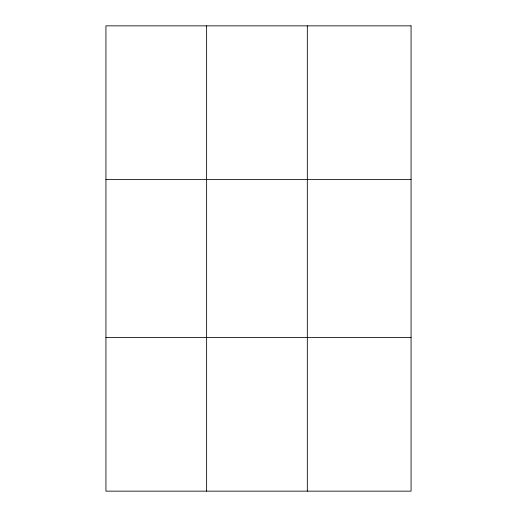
<?xml version="1.0" encoding="UTF-8"?>
<svg xmlns="http://www.w3.org/2000/svg" width="517" height="517" viewBox="0 0 517 517"><rect width="100%" height="100%" fill="white"/><g stroke="black" fill="none" stroke-linecap="round" stroke-linejoin="round"><path stroke-width="0.78" d="M206.626 491.15L206.626 25.85M307.324 491.15L307.324 25.85M105.933 179.399L411.067 179.399M105.933 337.601L411.067 337.601M411.067 25.85L411.067 491.15L105.933 491.15L105.933 25.85L411.067 25.85"/></g></svg>
